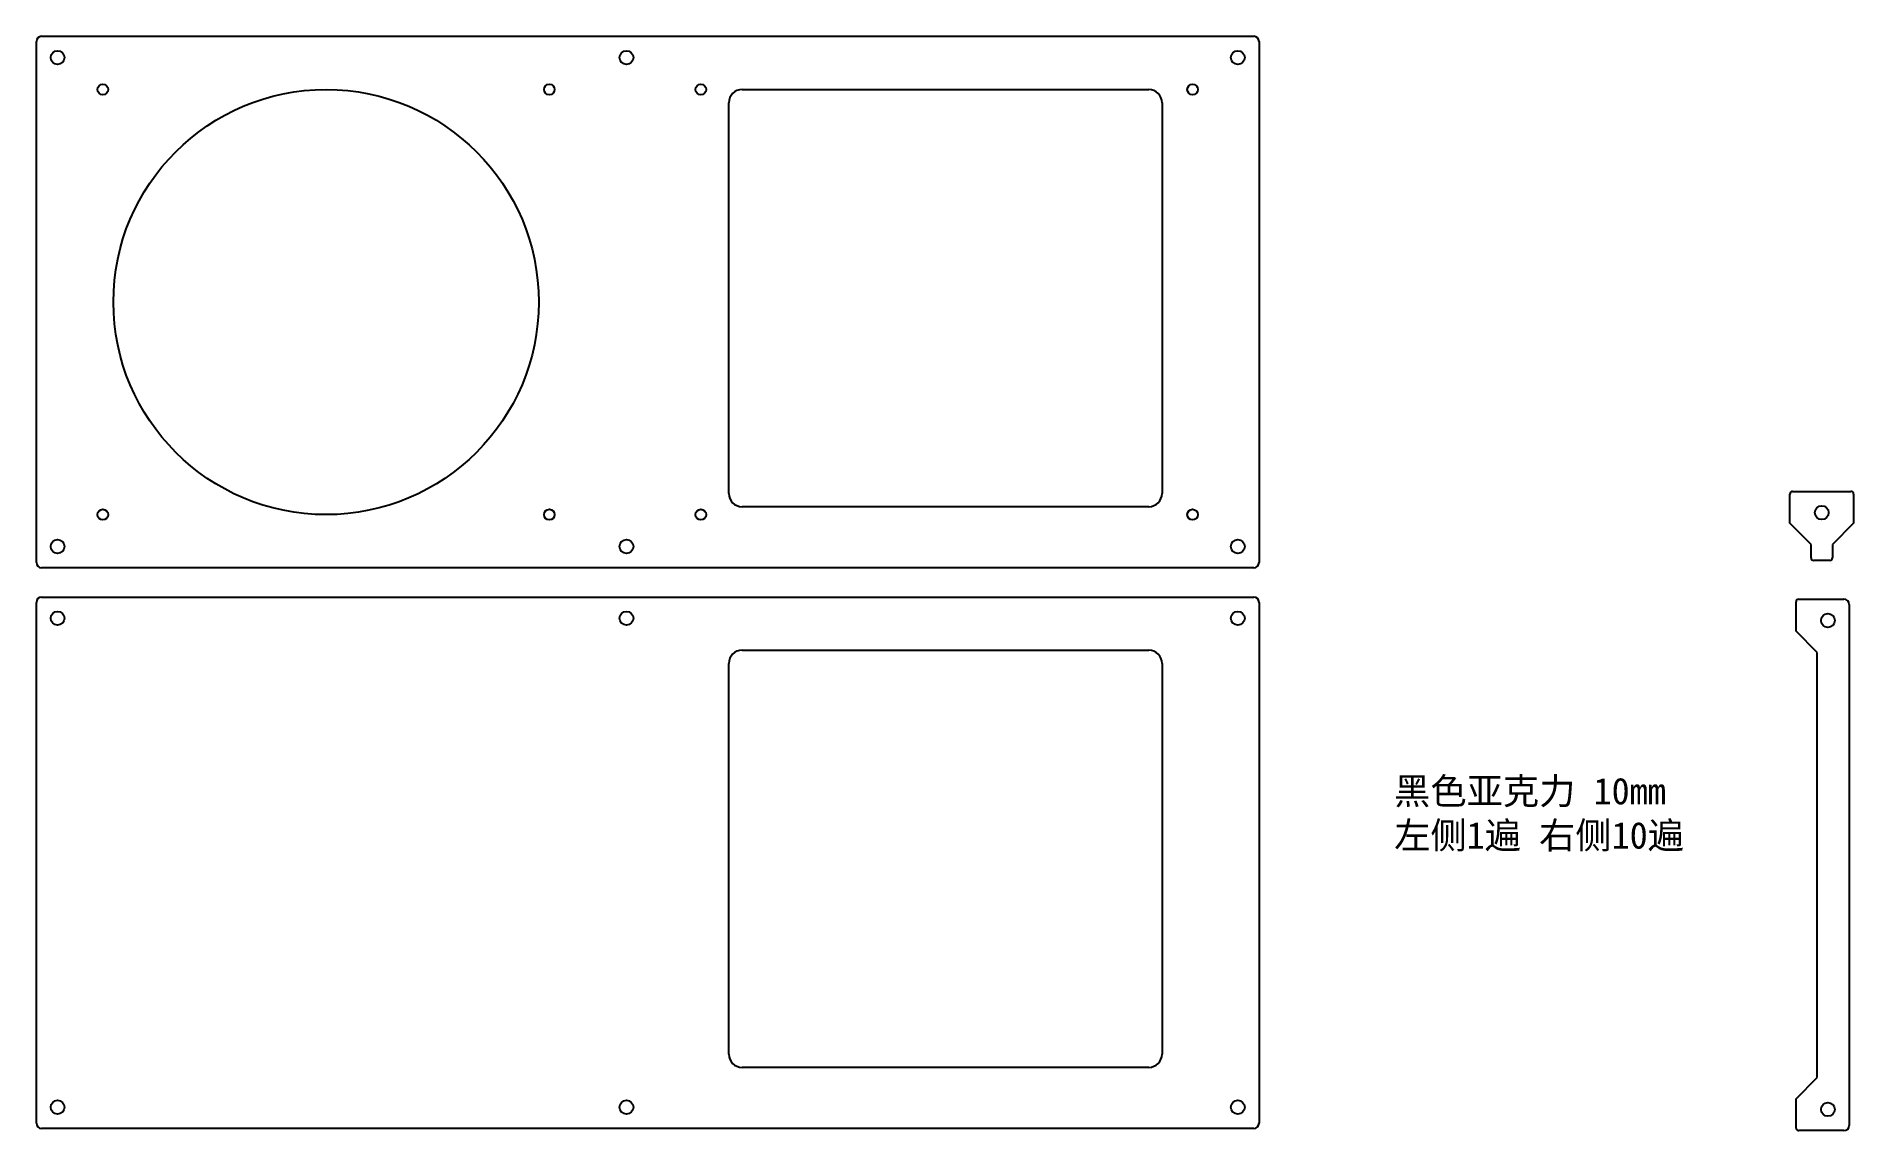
# Model space of a CAD drawing. Header units: millimetres. Extents: x 10 to 694, y 9 to 421.
import ezdxf

# ---------------------------------------------------------------- set-up
doc = ezdxf.new("R2010")
doc.units = ezdxf.units.MM
for name, color, linetype in [('BOTTOM_PANEL', 7, 'Continuous'), ('MID_FRAME_BOTTOM', 7, 'Continuous'), ('SIDE_FRAME_BOTTO', 7, 'Continuous'), ('TOP_PANEL', 7, 'Continuous'), ('默认设置', 7, 'Continuous')]:
    doc.layers.add(name, color=color, linetype=linetype)

# ---------------------------------------------------------------- blocks, each defined once
blk = doc.blocks.new('SE')
for centre, start, end in [((12, 408), 90, 180), ((468, 408), 0, 90), ((12, 212), 180, 270), ((468, 212), 270, 0)]:
    blk.add_arc(centre, 2, start, end)
at = {"layer": 'TOP_PANEL', "color": 7, "linetype": 'Continuous'}
for p, q in [((10, 212), (10, 408)), ((12, 410), (468, 410)), ((470, 408), (470, 212)), ((275.5, 390), (428.5, 390)), ((270.5, 238), (270.5, 385)), ((433.5, 385), (433.5, 238)), ((428.5, 233), (275.5, 233)), ((468, 210), (12, 210))]:
    blk.add_line(p, q, dxfattribs=at)
for centre, radius in [((18, 402), 2.6), ((232, 402), 2.6), ((462, 402), 2.6), ((35, 390), 2), ((119, 310), 80), ((203, 390), 2), ((260, 390), 2), ((445, 390), 2), ((35, 230), 2), ((203, 230), 2), ((260, 230), 2), ((445, 230), 2), ((18, 218), 2.6), ((232, 218), 2.6), ((462, 218), 2.6)]:
    blk.add_circle(centre, radius, dxfattribs=at)
for centre, start, end in [((275.5, 385), 90, 180), ((428.5, 385), 0, 90), ((275.5, 238), 180, 270), ((428.5, 238), 270, 0)]:
    blk.add_arc(centre, 5, start, end, dxfattribs=at)
blk = doc.blocks.new('E1')
at = {"layer": 'MID_FRAME_BOTTOM', "color": 7, "linetype": 'Continuous'}
for p, q in [((669.7, 237.75), (669.7, 248.75)), ((670.7, 249.75), (692.7, 249.75)), ((693.7, 248.75), (693.7, 237.75)), ((677.7, 229.75), (669.7, 237.75)), ((693.7, 237.75), (685.7, 229.75)), ((677.7, 224.75), (677.7, 229.75)), ((685.7, 229.75), (685.7, 224.75)), ((684.7, 223.75), (678.7, 223.75))]:
    blk.add_line(p, q, dxfattribs=at)
blk.add_circle((681.7, 241.75), 2.6, dxfattribs=at)
for centre, start, end in [((670.7, 248.75), 90, 180), ((692.7, 248.75), 0, 90), ((678.7, 224.75), 180, 270), ((684.7, 224.75), 270, 0)]:
    blk.add_arc(centre, 1, start, end, dxfattribs=at)
blk = doc.blocks.new('E2')
for centre, start, end in [((690.04, 207.18), 0, 90), ((690.04, 11.18), 270, 0)]:
    blk.add_arc(centre, 2, start, end)
at = {"layer": 'SIDE_FRAME_BOTTO', "color": 7, "linetype": 'Continuous'}
for p, q in [((672.04, 197.18), (672.04, 208.18)), ((673.04, 209.18), (690.04, 209.18)), ((692.04, 207.18), (692.04, 11.18)), ((680.04, 189.18), (672.04, 197.18)), ((680.04, 29.18), (680.04, 189.18)), ((672.04, 21.18), (680.04, 29.18)), ((672.04, 10.18), (672.04, 21.18)), ((690.04, 9.18), (673.04, 9.18))]:
    blk.add_line(p, q, dxfattribs=at)
for centre in [(684.04, 201.18), (684.04, 17.18)]:
    blk.add_circle(centre, 2.6, dxfattribs=at)
for centre, start, end in [((673.04, 208.18), 90, 180), ((673.04, 10.18), 180, 270)]:
    blk.add_arc(centre, 1, start, end, dxfattribs=at)
blk = doc.blocks.new('B2')
for centre, start, end in [((12, 208), 90, 180), ((468, 208), 0, 90), ((12, 12), 180, 270), ((468, 12), 270, 0)]:
    blk.add_arc(centre, 2, start, end)
at = {"layer": 'BOTTOM_PANEL', "color": 7, "linetype": 'Continuous'}
for p, q in [((10, 12), (10, 208)), ((12, 210), (468, 210)), ((470, 208), (470, 12)), ((270.5, 38), (270.5, 185)), ((275.5, 190), (428.5, 190)), ((433.5, 185), (433.5, 38)), ((428.5, 33), (275.5, 33)), ((468, 10), (12, 10))]:
    blk.add_line(p, q, dxfattribs=at)
for centre in [(18, 202), (232, 202), (462, 202), (18, 18), (232, 18), (462, 18)]:
    blk.add_circle(centre, 2.6, dxfattribs=at)
for centre, start, end in [((275.5, 185), 90, 180), ((428.5, 185), 0, 90), ((275.5, 38), 180, 270), ((428.5, 38), 270, 0)]:
    blk.add_arc(centre, 5, start, end, dxfattribs=at)

msp = doc.modelspace()

# ---------------------------------------------------------------- block references
for name in ['E1', 'B2', 'E2']:
    msp.add_blockref(name, (0, 0))
at = {"layer": '默认设置'}
msp.add_blockref('SE', (0, 11), dxfattribs=at)

# ---------------------------------------------------------------- texts
at = {"insert": (520.83, 141.99), "char_height": 10, "attachment_point": 1}
msp.add_mtext_dynamic_manual_height_columns('{\\fSimSun|b0|i0|c134|p2;黑色亚克力} 10mm\\P{\\fSimSun|b0|i0|c134|p2;左侧1遍 右侧\\fSimSun|b0|i0|c0|p2;10\\fSimSun|b0|i0|c134|p2;遍}', width=132.1477, gutter_width=50, heights=[34.88], dxfattribs=at)

doc.saveas('drawing.dxf')
